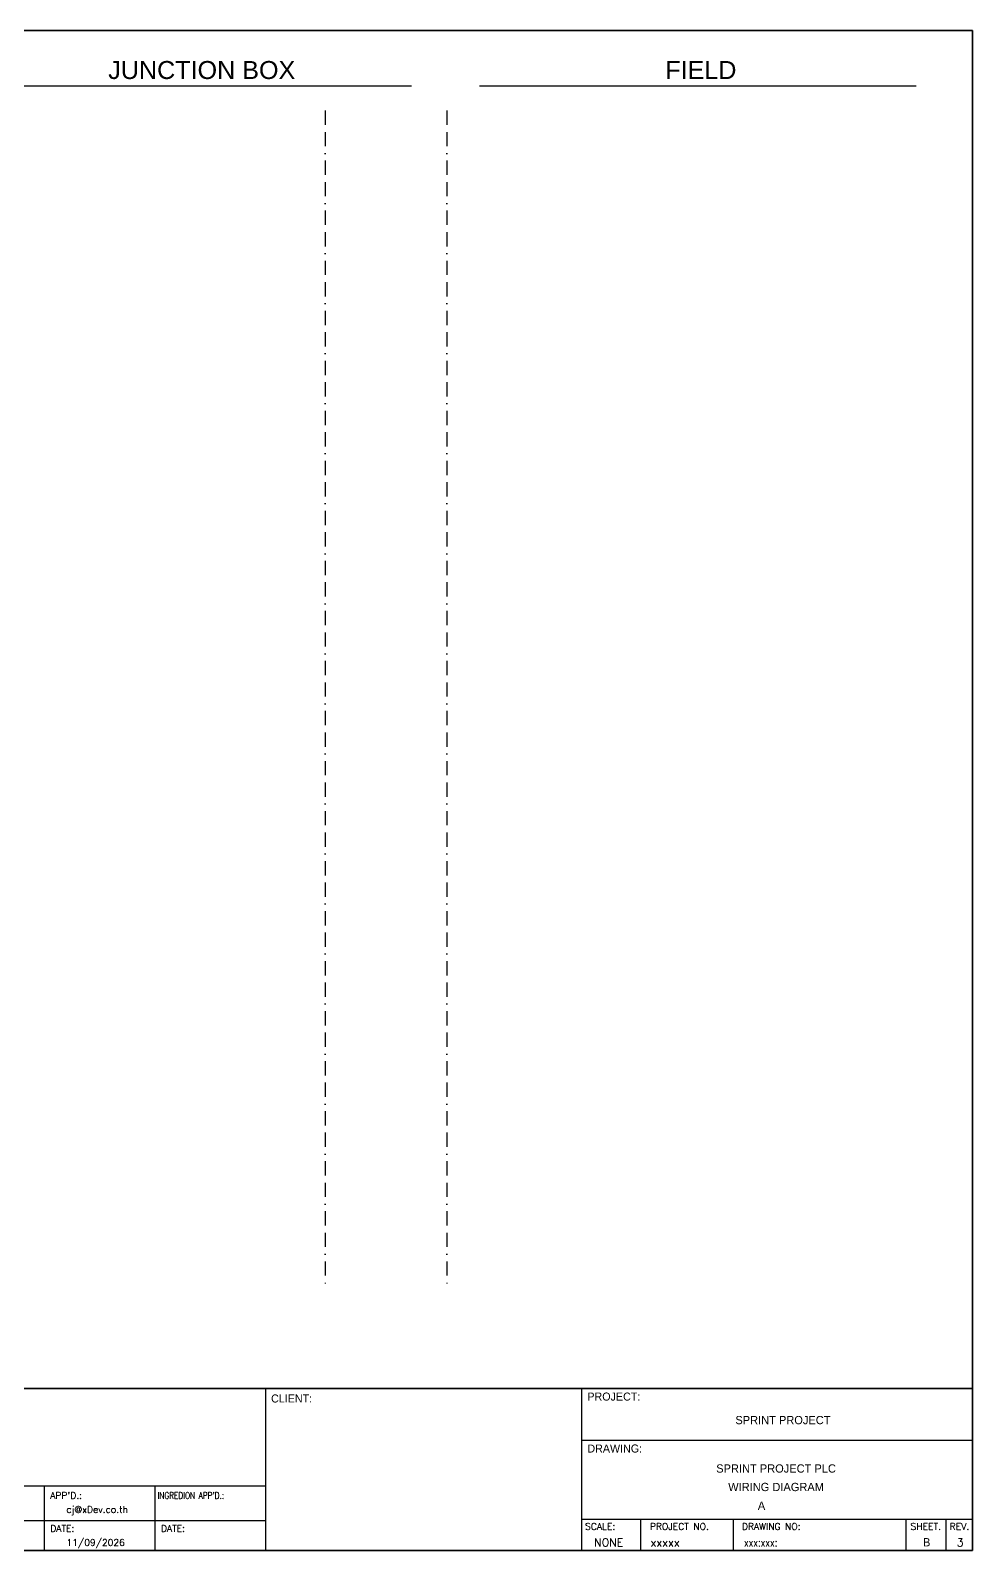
# Model space of a CAD drawing. Header units: millimetres. Extents: x 0 to 62600, y 0 to 14837.
# Drawn here: x 23184 to 24860, y 9013 to 11717 of the extents above; entities that cross this region are included whole.
import ezdxf
from ezdxf.enums import TextEntityAlignment as Align

# ---------------------------------------------------------------- set-up
doc = ezdxf.new("R2010")
doc.units = ezdxf.units.MM
doc.linetypes.add('BORDERX2', pattern=[88.9, 25.4, -12.7, 25.4, -12.7, 0, -12.7])
for name, color, linetype in [('GT_1', 9, 'Continuous'), ('HELPPOINT', 7, 'Continuous'), ('MEMBER', 7, 'Continuous'), ('x01001-FrameArea', 2, 'BORDERX2')]:
    doc.layers.add(name, color=color, linetype=linetype)
doc.styles.add('HTX11', font='O8111901')
doc.styles.add('ROMANS', font='romans.shx', dxfattribs={"width": 0.85, "height": 25})
doc.styles.get("Standard").update_dxf_attribs({"font": 'arial.ttf'})

msp = doc.modelspace()

# ---------------------------------------------------------------- linework, layer by layer
for p, q in [((23084.7, 11618.3), (23861.5, 11618.3)), ((23982.5, 11618.3), (24759.3, 11618.3))]:
    msp.add_line(p, q)
at = {"color": 4}
for p, q in [((24268.8, 9068.7), (24268.8, 9012.6)), ((24434.1, 9068.7), (24434.1, 9012.6))]:
    msp.add_line(p, q, dxfattribs=at)
at = {"color": 4, "ltscale": 0.5}
for p, q in [((24741.2, 9068.7), (24741.2, 9012.6)), ((24741.2, 9068.7), (24741.2, 9012.6)), ((24812.4, 9068.7), (24812.4, 9012.6)), ((24812.4, 9068.7), (24812.4, 9012.6))]:
    msp.add_line(p, q, dxfattribs=at)
at = {"layer": 'GT_1', "color": 4}
for p, q in [((23602.3, 9012.6), (23602.3, 9300.8)), ((24164.6, 9012.6), (24164.6, 9300.8)), ((24164.6, 9012.6), (24164.6, 9300.8)), ((24164.6, 9012.6), (24164.6, 9300.8)), ((23602.3, 9127), (22815.3, 9127)), ((23208.8, 9012.6), (23208.8, 9127)), ((23405.6, 9012.6), (23405.6, 9127)), ((23602.3, 9065.5), (22815.3, 9065.5)), ((24164.6, 9068.7), (24859.8, 9068.7))]:
    msp.add_line(p, q, dxfattribs=at)
at = {"layer": 'HELPPOINT', "color": 4, "lineweight": 35}
for p, q in [((20966.5, 11716.9), (24859.8, 11716.9)), ((20966.5, 11716.9), (24859.8, 11716.9)), ((24859.8, 11716.9), (24859.8, 9012.6)), ((24859.8, 11716.9), (24859.8, 9012.6)), ((24859.8, 9012.6), (20966.5, 9012.6)), ((24859.8, 9012.6), (20966.5, 9012.6))]:
    msp.add_line(p, q, dxfattribs=at)
at = {"layer": 'HELPPOINT', "color": 4}
for p, q in [((24164.6, 9209.2), (24859.8, 9209.2)), ((24164.6, 9209.2), (24859.8, 9209.2)), ((24164.6, 9068.7), (24859.8, 9068.7))]:
    msp.add_line(p, q, dxfattribs=at)
at = {"layer": 'MEMBER', "color": 4, "lineweight": 35}
msp.add_line((20966.5, 9300.8), (24859.8, 9300.8), dxfattribs=at)
msp.add_line((20966.5, 9300.8), (24859.8, 9300.8), dxfattribs=at)
at = {"layer": 'MEMBER', "color": 4}
for p, q in [((24164.6, 9209.2), (24859.8, 9209.2)), ((24164.6, 9209.2), (24859.8, 9209.2)), ((24164.6, 9068.7), (24859.8, 9068.7)), ((24164.6, 9068.7), (24859.8, 9068.7))]:
    msp.add_line(p, q, dxfattribs=at)
at = {"layer": 'x01001-FrameArea'}
for p, q in [((23707.8, 11574.2), (23707.8, 9487.7)), ((23924.6, 11574.2), (23924.6, 9487.7))]:
    msp.add_line(p, q, dxfattribs=at)

# ---------------------------------------------------------------- texts
at = {"color": 2}
for s, p in [('JUNCTION BOX', (23322.1, 11630.4)), ('FIELD', (24313, 11630.4))]:
    msp.add_text(s, height=32, dxfattribs=at).set_placement(p)
at = {"color": 4, "ltscale": 100, "style": 'HTX11'}
for s, p in [('SPRINT PROJECT', (24522.4, 9244.8)), ('SPRINT PROJECT PLC', (24510.2, 9158.7)), ('WIRING DIAGRAM', (24510.2, 9125.8))]:
    msp.add_text(s, height=14.693, dxfattribs=at).set_placement(p, align=Align.MIDDLE_CENTER)
at = {"style": 'HTX11'}
for tag, text, height, p in [('A', 'A', 14.8, (24484.3, 9092.5)), ('B', 'CHASSIS C2 SLOT 5', 14.821, (24778.1, 9027.5))]:
    msp.add_attdef(tag, text=text, height=height, dxfattribs=at).set_placement(p, align=Align.MIDDLE_CENTER)
at = {"layer": 'GT_1', "color": 4, "style": 'HTX11'}
for s, p in [('CLIENT:', (23611.8, 9276.1)), ('PROJECT:', (24174.5, 9279.5)), ('DRAWING:', (24174.5, 9187.1))]:
    msp.add_text(s, height=14.25, dxfattribs=at).set_placement(p)
at = {"layer": 'MEMBER', "color": 4, "ltscale": 0.8, "style": 'ROMANS'}
for s, height, p in [("APP'D.:", 11.88, (23219, 9104.8)), ('cj@xDev.co.th', 11.875, (23247.8, 9079.9)), ('SCALE:', 11.88, (24170.5, 9049.7)), ('PROJECT NO.', 11.875, (24285.7, 9049.7)), ('DRAWING NO:', 11.875, (24449.4, 9049.7)), ('SHEET.', 12, (24749.2, 9049.7)), ('REV.', 12, (24819.1, 9049.7)), ('DATE:', 11.88, (23219, 9046.2)), ('11/09/2026', 11.88, (23247.8, 9021.1)), ('DATE:', 11.88, (23415.8, 9046.2)), ('NONE', 14.23, (24186.5, 9020)), ('xxxxx', 14.23, (24286.9, 9020))]:
    msp.add_text(s, height=height, dxfattribs=at).set_placement(p)
at = {"layer": 'MEMBER', "color": 4, "ltscale": 0.8, "style": 'ROMANS', "width": 0.8}
for s, height, p in [("INGREDION APP'D.:", 11.875, (23409.8, 9104.8)), ('xxx:xxx:', 14.23, (24453.1, 9020))]:
    msp.add_text(s, height=height, dxfattribs=at).set_placement(p)
at = {"layer": 'MEMBER', "color": 4, "ltscale": 0.8, "style": 'ROMANS'}
msp.add_text('3', height=14.2, dxfattribs=at).set_placement((24837.7, 9020), align=Align.CENTER)

doc.saveas('drawing.dxf')
